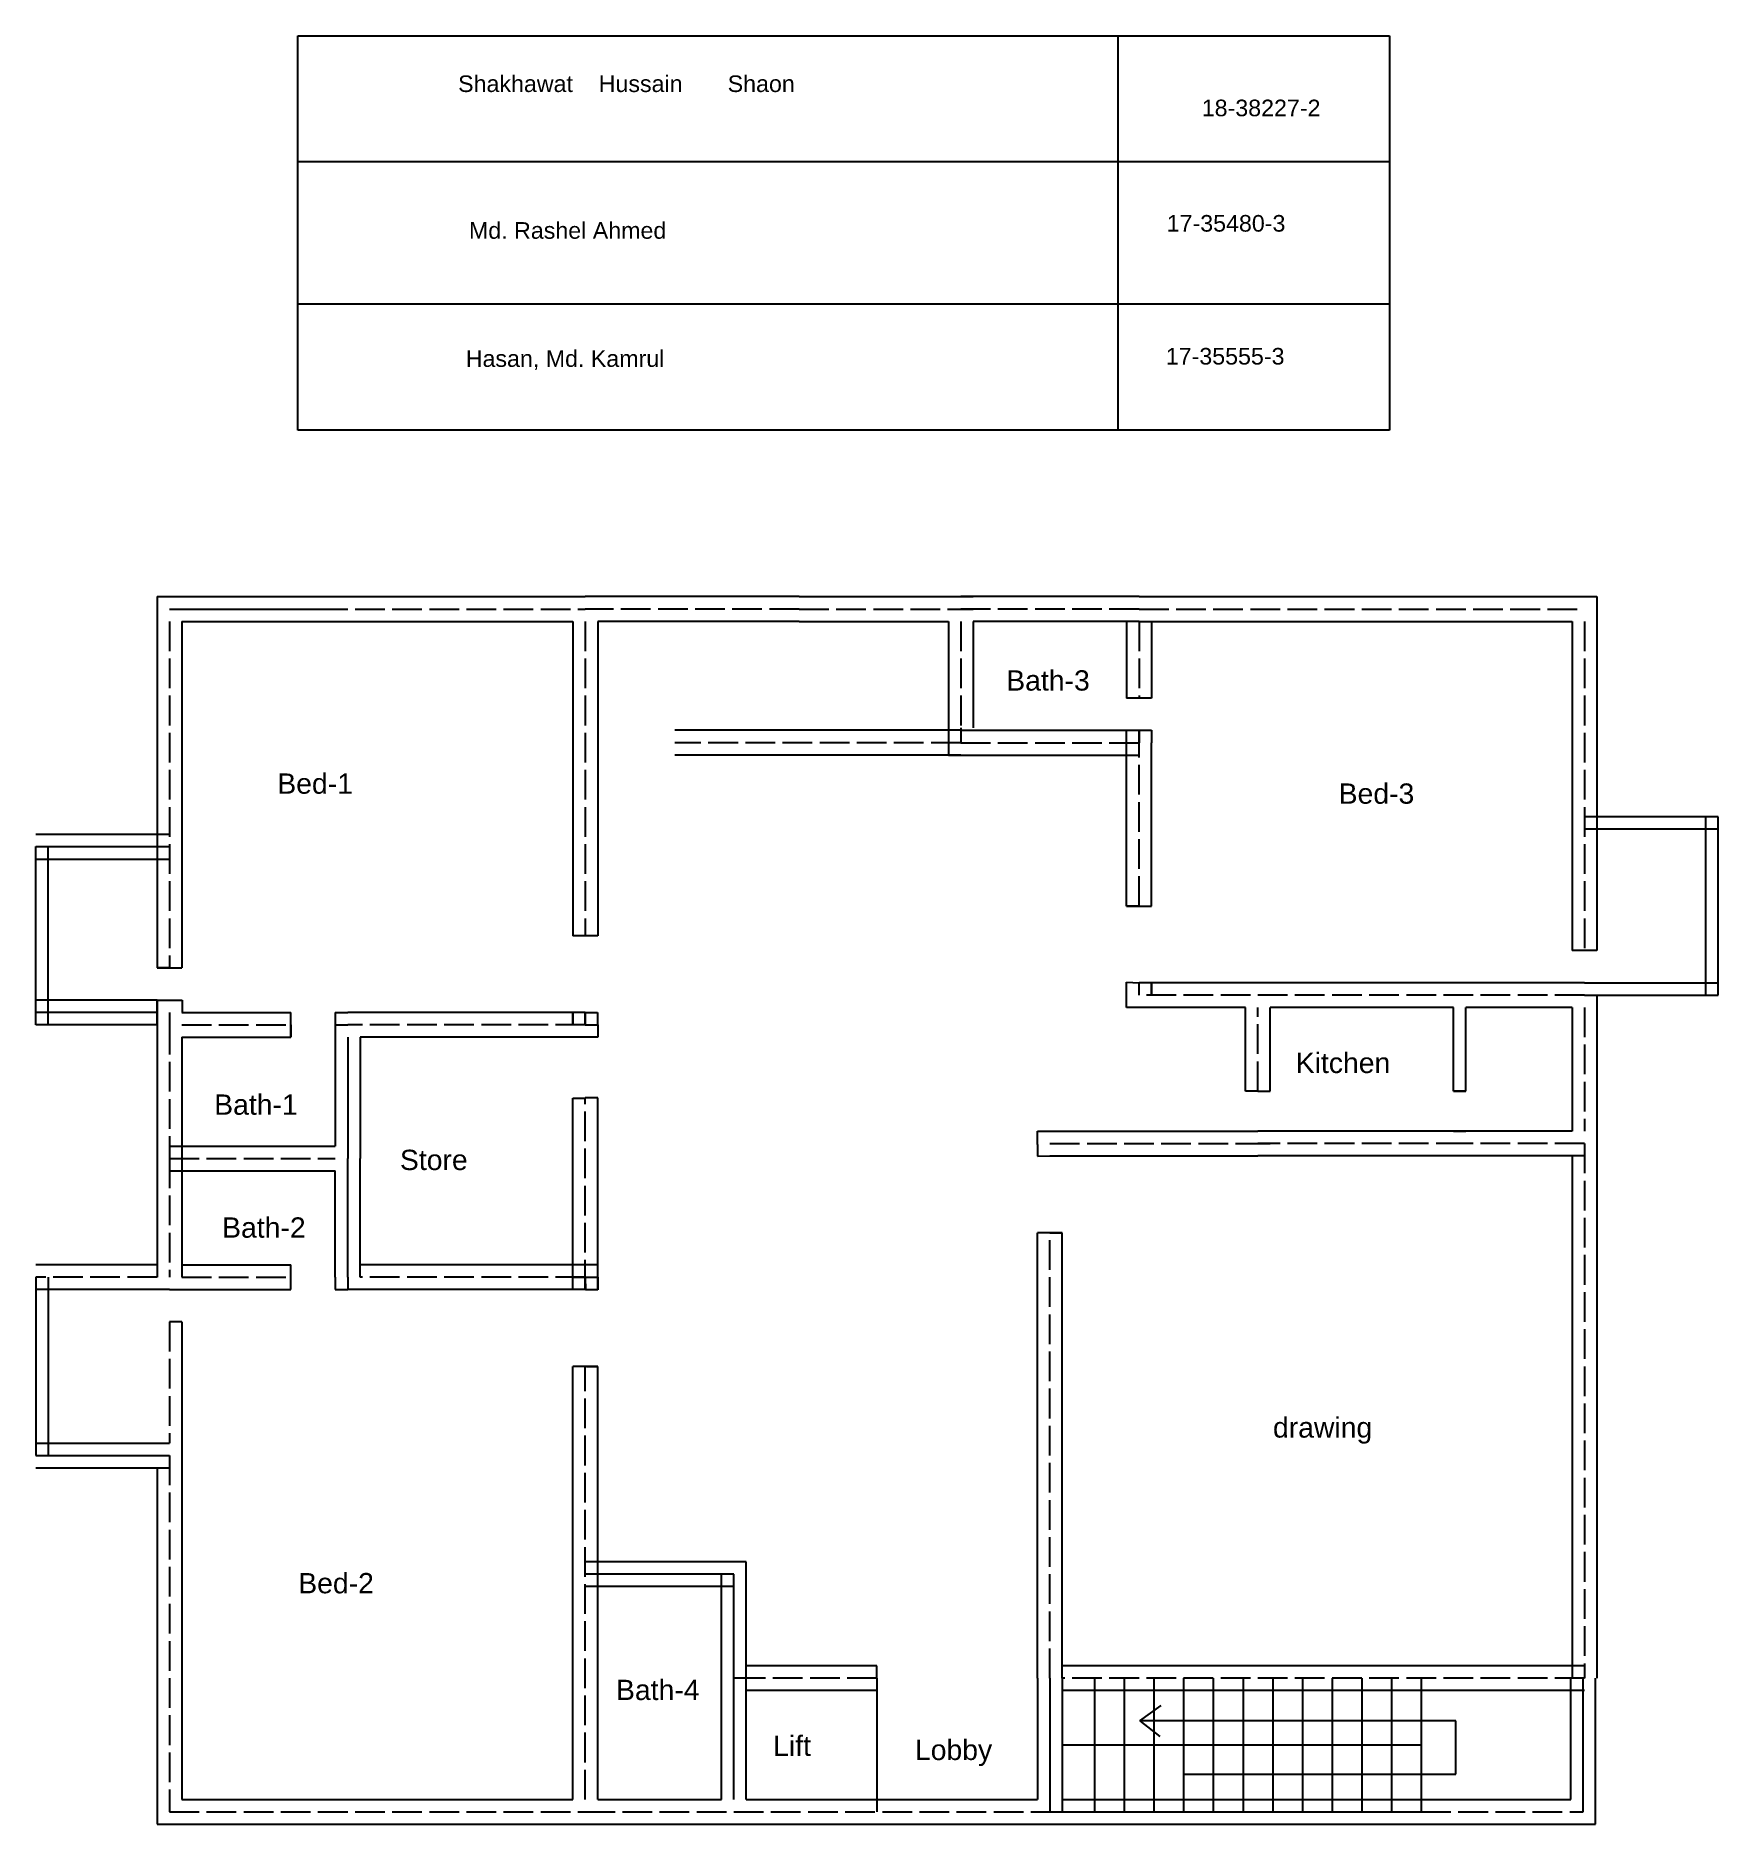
# Model space of a CAD drawing. Header units: inches. Extents: x 352 to 1032, y 173 to 896.
import ezdxf

# ---------------------------------------------------------------- set-up
doc = ezdxf.new("R2010")
doc.units = ezdxf.units.IN
doc.header["$MEASUREMENT"] = 0
doc.linetypes.add('ACAD_ISO02W100', pattern=[15, 12, -3])
doc.styles.get("Standard").update_dxf_attribs({"font": 'arial.ttf'})

msp = doc.modelspace()

# ---------------------------------------------------------------- linework, layer by layer
for p, q in [((457.86, 736.54), (457.86, 895.87)), ((457.86, 895.87), (898.87, 895.87)), ((789.19, 895.87), (789.19, 736.54)), ((898.87, 895.87), (898.87, 736.54)), ((457.86, 845.04), (898.87, 845.04)), ((457.86, 787.58), (898.87, 787.58)), ((898.87, 736.54), (457.86, 736.54)), ((401.04, 669.24), (401.04, 519.24)), ((401.04, 669.24), (574.04, 669.24)), ((660.42, 669.24), (574.04, 669.24)), ((660.42, 669.24), (730.73, 669.24)), ((660.42, 669.24), (730.73, 669.24)), ((797.73, 669.24), (725.73, 669.24)), ((797.73, 669.24), (977.73, 669.24)), ((797.73, 669.24), (982.73, 669.24)), ((982.73, 669.24), (982.73, 526.24)), ((406.04, 664.24), (478.04, 664.24)), ((411.04, 659.24), (411.04, 519.24)), ((411.04, 659.24), (569.04, 659.24)), ((569.04, 659.24), (569.04, 532.24)), ((579.04, 659.24), (579.04, 532.24)), ((660.42, 659.24), (579.04, 659.24)), ((660.42, 659.24), (579.04, 659.24)), ((660.42, 659.24), (579.04, 659.24)), ((660.42, 659.24), (579.04, 659.24)), ((660.42, 659.24), (720.73, 659.24)), ((720.73, 659.24), (720.73, 605.24)), ((797.73, 659.24), (730.73, 659.24)), ((730.73, 659.24), (730.73, 616.24)), ((792.73, 659.24), (792.73, 628.24)), ((797.73, 659.24), (972.73, 659.24)), ((802.73, 659.24), (802.73, 628.18)), ((972.73, 659.24), (972.73, 526.24)), ((797.73, 628.24), (792.73, 628.24)), ((797.73, 628.18), (797.73, 628.24)), ((797.73, 628.24), (797.73, 628.24)), ((802.73, 628.18), (797.73, 628.18)), ((725.73, 615.24), (610.2, 615.24)), ((725.73, 616.24), (725.73, 610.24)), ((725.73, 615.24), (792.73, 615.24)), ((725.73, 615.24), (792.73, 615.24)), ((792.73, 610.24), (792.73, 615.24)), ((792.73, 615.24), (802.73, 615.24)), ((797.73, 615.24), (797.73, 610.24)), ((797.73, 610.24), (797.73, 615.24)), ((802.73, 615.24), (802.73, 610.24)), ((792.73, 544.24), (792.73, 610.24)), ((792.73, 544.24), (792.73, 610.24)), ((802.73, 544.24), (802.73, 610.24)), ((725.73, 605.24), (610.2, 605.24)), ((720.73, 605.24), (797.73, 605.24)), ((1031.73, 580.24), (977.73, 580.24)), ((1026.73, 508.24), (1026.73, 580.24)), ((1031.73, 508.24), (1031.73, 580.24)), ((352.04, 573.24), (406.04, 573.24)), ((1031.73, 575.24), (977.73, 575.24)), ((352.04, 496.24), (352.04, 568.24)), ((352.04, 568.24), (406.04, 568.24)), ((357.04, 496.24), (357.04, 568.24)), ((352.04, 563.24), (406.04, 563.24)), ((797.73, 544.24), (792.73, 544.24)), ((792.73, 544.24), (802.73, 544.24)), ((579.04, 532.24), (569.04, 532.24)), ((977.73, 526.24), (972.73, 526.24)), ((977.73, 526.24), (977.73, 526.24)), ((982.73, 526.24), (977.73, 526.24)), ((982.73, 526.24), (982.73, 526.24)), ((406.04, 519.24), (401.04, 519.24)), ((401.04, 519.24), (411.04, 519.24)), ((406.04, 519.24), (406.04, 519.24)), ((792.73, 503.24), (792.73, 513.44)), ((792.73, 513.44), (797.73, 513.24)), ((977.73, 513.24), (797.73, 513.24)), ((797.73, 508.24), (797.73, 513.24)), ((797.73, 508.24), (797.73, 513.24)), ((802.73, 508.24), (802.73, 513.24)), ((802.73, 513.24), (802.73, 508.24)), ((977.73, 513.24), (1031.73, 513.24)), ((401.04, 506.24), (352.04, 506.24)), ((401.04, 506.24), (401.04, 496.24)), ((401.04, 496.24), (401.04, 506.24)), ((401.04, 506.24), (411.2, 506.24)), ((411.2, 506.24), (411.2, 501.24)), ((977.73, 508.24), (1031.73, 508.24)), ((977.73, 508.24), (982.73, 508.24)), ((982.73, 508.24), (982.73, 448.24)), ((401.04, 501.24), (352.04, 501.24)), ((406.04, 501.24), (406.04, 496.24)), ((411.04, 501.24), (455.04, 501.24)), ((455.04, 496.24), (455.04, 501.24)), ((473.04, 501.24), (478.04, 501.24)), ((473.04, 501.24), (473.04, 501.24)), ((473.04, 501.24), (473.04, 496.24)), ((574.04, 501.24), (478.04, 501.24)), ((569.04, 501.24), (569.04, 496.24)), ((569.04, 501.24), (569.04, 496.24)), ((569.04, 496.24), (569.04, 501.24)), ((574.04, 501.24), (574.04, 496.24)), ((574.04, 496.24), (574.04, 501.24)), ((574.04, 496.24), (574.04, 501.24)), ((574.04, 501.24), (579.01, 501.24)), ((579.01, 501.24), (579.01, 496.24)), ((840.73, 503.24), (792.73, 503.24)), ((840.73, 469.47), (840.73, 503.24)), ((850.73, 469.47), (850.73, 503.24)), ((924.73, 503.24), (850.73, 503.24)), ((924.73, 469.47), (924.73, 503.24)), ((972.73, 503.24), (929.73, 503.24)), ((929.73, 469.47), (929.73, 503.24)), ((972.73, 503.24), (972.73, 453.24)), ((401.04, 496.24), (352.04, 496.24)), ((401.04, 496.24), (401.04, 442.24)), ((455.04, 496.24), (455.04, 496.24)), ((455.04, 496.24), (455.04, 491.24)), ((455.04, 491.24), (455.04, 496.24)), ((473.04, 496.24), (478.04, 496.24)), ((473.04, 496.24), (473.04, 447.24)), ((473.04, 496.24), (473.04, 491.24)), ((574.04, 496.24), (579.04, 496.24)), ((579.04, 496.24), (579.04, 491.24)), ((411.04, 491.24), (411.04, 442.24)), ((411.04, 491.24), (455.04, 491.24)), ((478.04, 491.24), (478.04, 442.24)), ((483.04, 491.24), (483.04, 442.24)), ((579.04, 491.24), (483.04, 491.24)), ((845.73, 469.47), (845.73, 478.24)), ((569.04, 394.24), (569.04, 466.61)), ((569.04, 466.61), (574.04, 466.61)), ((579.04, 466.75), (574.04, 466.75)), ((579.04, 399.24), (579.04, 466.75)), ((845.73, 469.47), (840.73, 469.47)), ((845.73, 469.47), (845.73, 469.47)), ((845.73, 469.47), (850.73, 469.47)), ((924.73, 469.47), (929.73, 469.47)), ((929.73, 469.47), (924.73, 469.47)), ((756.73, 453.24), (845.73, 453.24)), ((756.73, 447.85), (756.73, 453.24)), ((840.73, 448.24), (850.73, 448.24)), ((929.73, 453.24), (845.73, 453.24)), ((924.73, 453.24), (929.73, 453.24)), ((972.73, 453.24), (929.73, 453.24)), ((982.73, 448.24), (982.73, 232.24)), ((401.04, 442.24), (401.04, 394.24)), ((406.04, 447.24), (473.04, 447.24)), ((411.04, 442.24), (411.04, 394.24)), ((478.04, 394.24), (478.04, 442.24)), ((483.04, 394.24), (483.04, 442.24)), ((756.73, 447.85), (756.73, 443.22)), ((756.73, 443.22), (761.73, 443.24)), ((761.73, 443.24), (845.73, 443.24)), ((929.73, 443.24), (845.73, 443.24)), ((977.73, 443.24), (929.73, 443.24)), ((972.73, 443.24), (972.73, 232.24)), ((406.04, 437.24), (473.04, 437.24)), ((473.04, 394.24), (473.04, 437.24)), ((756.73, 232.24), (756.73, 412.24)), ((766.73, 412.24), (756.73, 412.24)), ((761.73, 412.24), (761.73, 412.24)), ((761.73, 412.24), (766.73, 412.24)), ((766.73, 232.24), (766.73, 412.24)), ((401.04, 399.24), (352.04, 399.24)), ((411.04, 399.24), (455.04, 399.24)), ((455.04, 394.24), (455.04, 399.24)), ((579.04, 399.24), (483.04, 399.24)), ((579.04, 389.21), (579.04, 399.24)), ((352.04, 394.24), (352.04, 322.24)), ((357.04, 394.24), (357.04, 322.24)), ((411.04, 394.24), (411.04, 394.24)), ((455.04, 389.24), (455.04, 394.24)), ((473.04, 394.24), (473.04, 389.24)), ((478.04, 394.24), (478.04, 389.24)), ((569.04, 389.24), (569.04, 394.24)), ((569.04, 394.24), (579.04, 394.24)), ((569.04, 389.24), (569.04, 394.24)), ((574.04, 394.24), (574.1, 389.15)), ((574.04, 389.24), (574.04, 394.24)), ((579.04, 394.24), (579.04, 389.21)), ((406.04, 389.24), (352.04, 389.24)), ((406.04, 389.24), (455.04, 389.24)), ((455.04, 389.24), (455.04, 389.24)), ((473.04, 389.24), (478.04, 389.24)), ((574.04, 389.24), (478.04, 389.24)), ((579.04, 389.21), (574.1, 389.15)), ((411.04, 376.24), (406.04, 376.24)), ((411.04, 376.24), (411.04, 183.24)), ((411.04, 376.24), (411.04, 376.24)), ((569.04, 183.24), (569.04, 358.24)), ((579.04, 358.24), (569.04, 358.24)), ((574.5, 358.24), (574.5, 358.24)), ((574.5, 358.24), (579.04, 358.24)), ((579.04, 183.24), (579.04, 358.24)), ((352.04, 327.24), (406.04, 327.24)), ((352.04, 322.24), (406.04, 322.24)), ((352.04, 317.24), (406.04, 317.24)), ((401.04, 317.24), (401.04, 173.24)), ((639.04, 279.24), (574.04, 279.24)), ((639.04, 183.24), (639.04, 279.24)), ((634.04, 274.24), (574.04, 274.24)), ((634.04, 269.24), (574.04, 269.24)), ((629.04, 183.24), (629.04, 274.24)), ((634.04, 183.24), (634.04, 274.24)), ((639.04, 232.24), (634.04, 232.24)), ((691.85, 237.24), (639.04, 237.24)), ((691.85, 232.24), (691.85, 237.24)), ((691.85, 232.24), (691.85, 178.24)), ((756.73, 232.24), (756.73, 183.24)), ((761.73, 232.24), (761.73, 178.24)), ((977.73, 237.24), (766.73, 237.24)), ((977.73, 237.24), (766.73, 237.24)), ((766.73, 232.24), (766.73, 178.24)), ((766.73, 232.24), (766.73, 178.24)), ((779.89, 178.24), (779.89, 232.24)), ((791.89, 178.24), (791.89, 232.24)), ((803.89, 178.24), (803.89, 232.24)), ((815.89, 178.24), (815.89, 232.24)), ((827.89, 178.24), (827.89, 232.24)), ((839.89, 178.24), (839.89, 232.24)), ((851.89, 178.24), (851.89, 232.24)), ((863.89, 178.24), (863.89, 232.24)), ((875.89, 178.24), (875.89, 232.24)), ((887.89, 178.24), (887.89, 232.24)), ((899.89, 178.24), (899.89, 232.24)), ((911.89, 178.24), (911.89, 232.24)), ((972.2, 183.24), (972.2, 232.24)), ((977.2, 178.24), (977.2, 232.24)), ((982.2, 173.24), (982.2, 232.24)), ((691.85, 227.24), (639.04, 227.24)), ((977.73, 227.24), (766.73, 227.24)), ((798.13, 214.97), (806.63, 221.18)), ((925.72, 214.97), (798.13, 214.97)), ((798.13, 214.97), (806.17, 208.71)), ((925.72, 193.43), (925.72, 214.97)), ((911.89, 205.24), (766.73, 205.24)), ((815.89, 193.43), (925.72, 193.43)), ((411.04, 183.24), (569.04, 183.24)), ((579.04, 183.24), (629.04, 183.24)), ((639.04, 183.24), (756.73, 183.24)), ((766.73, 183.24), (972.2, 183.24)), ((766.73, 183.24), (911.89, 183.24)), ((401.04, 173.24), (574.04, 173.24)), ((574.04, 173.24), (634.04, 173.24)), ((634.04, 173.24), (911.89, 173.24)), ((761.73, 173.24), (982.2, 173.24))]:
    msp.add_line(p, q)
at = {"linetype": 'ACAD_ISO02W100'}
for p, q in [((406.04, 664.24), (574.04, 664.24)), ((406.04, 659.24), (406.04, 519.24)), ((660.42, 664.24), (574.04, 664.24)), ((574.04, 659.24), (574.04, 532.24)), ((660.42, 664.24), (730.73, 664.24)), ((797.73, 664.24), (725.73, 664.24)), ((725.73, 659.24), (725.73, 616.24)), ((797.73, 664.24), (977.73, 664.24)), ((797.73, 659.24), (797.73, 628.18)), ((977.73, 659.24), (977.73, 526.24)), ((725.73, 610.24), (610.2, 610.24)), ((725.73, 610.24), (797.73, 610.24)), ((797.73, 544.24), (797.73, 610.24)), ((977.73, 508.24), (797.73, 508.24)), ((845.73, 469.47), (845.73, 503.24)), ((977.73, 503.24), (977.73, 453.24)), ((406.04, 496.24), (406.04, 442.24)), ((411.04, 496.24), (455.04, 496.24)), ((574.04, 496.24), (478.04, 496.24)), ((574.04, 389.24), (574.04, 466.69)), ((761.73, 448.24), (845.73, 448.24)), ((929.73, 448.24), (845.73, 448.24)), ((977.73, 448.24), (929.73, 448.24)), ((977.73, 448.24), (977.73, 232.24)), ((406.04, 442.24), (473.04, 442.24)), ((406.04, 442.24), (406.04, 394.24)), ((761.73, 232.24), (761.73, 412.24)), ((401.04, 394.24), (352.04, 394.24)), ((411.04, 394.24), (455.04, 394.24)), ((574.04, 394.24), (483.04, 394.24)), ((406.04, 376.24), (406.04, 327.24)), ((574.04, 183.24), (574.04, 358.24)), ((406.04, 322.24), (406.04, 178.24)), ((691.85, 232.24), (639.04, 232.24)), ((977.73, 232.24), (766.73, 232.24)), ((406.04, 178.24), (574.04, 178.24)), ((574.04, 178.24), (634.04, 178.24)), ((634.04, 178.24), (911.89, 178.24)), ((761.73, 178.24), (977.2, 178.24))]:
    msp.add_line(p, q, dxfattribs=at)

# ---------------------------------------------------------------- texts
at = {"attachment_point": 1}
for s, width, gutter_width, heights, insert, char_height in [('Shakhawat    Hussain       Shaon', 165.2228, 0.237, [2.8], (522.66, 879.85), 6.711), ('18-38227-2', 34.0653, 0.237, [2.8], (823.08, 870.06), 6.711), ('Md. Rashel Ahmed', 165.2228, 0.237, [2.8], (527.04, 820.56), 6.711), ('17-35480-3', 34.0653, 0.237, [2.8], (808.92, 823.44), 6.711), ('Hasan, Md. Kamrul ', 165.2228, 0.237, [2.8], (525.75, 768.79), 6.711), ('17-35555-3', 34.0653, 0.237, [2.8], (808.55, 769.74), 6.711), ('Bath-3', 85.2085, 1, [0], (744.09, 639.49), 8.2), ('Bed-1', 85.2085, 1, [0], (449.6, 597.82), 8.2), ('Bed-3', 85.2085, 1, [0], (878.38, 593.77), 8.2), ('Kitchen', 85.2085, 1, [0], (861.04, 484.96), 8.2), ('Bath-1', 85.2085, 1, [0], (424.11, 468.11), 8.2), ('Store', 85.2085, 1, [0], (499.15, 445.76), 8.2), ('Bath-2', 85.2085, 1, [0], (427.32, 418.43), 8.2), ('drawing', 85.2085, 1, [0], (851.85, 337.66), 8.2), ('Bed-2', 85.2085, 1, [0], (458.06, 274.74), 8.2), ('Bath-4', 85.2085, 1, [0], (586.45, 231.62), 8.2), ('Lift', 85.2085, 1, [0], (649.93, 209.03), 8.2), ('Lobby', 85.2085, 1, [0], (707.21, 207.38), 8.2)]:
    msp.add_mtext_dynamic_manual_height_columns(s, width=width, gutter_width=gutter_width, heights=heights, dxfattribs=dict(at, insert=insert, char_height=char_height))

doc.saveas('drawing.dxf')
